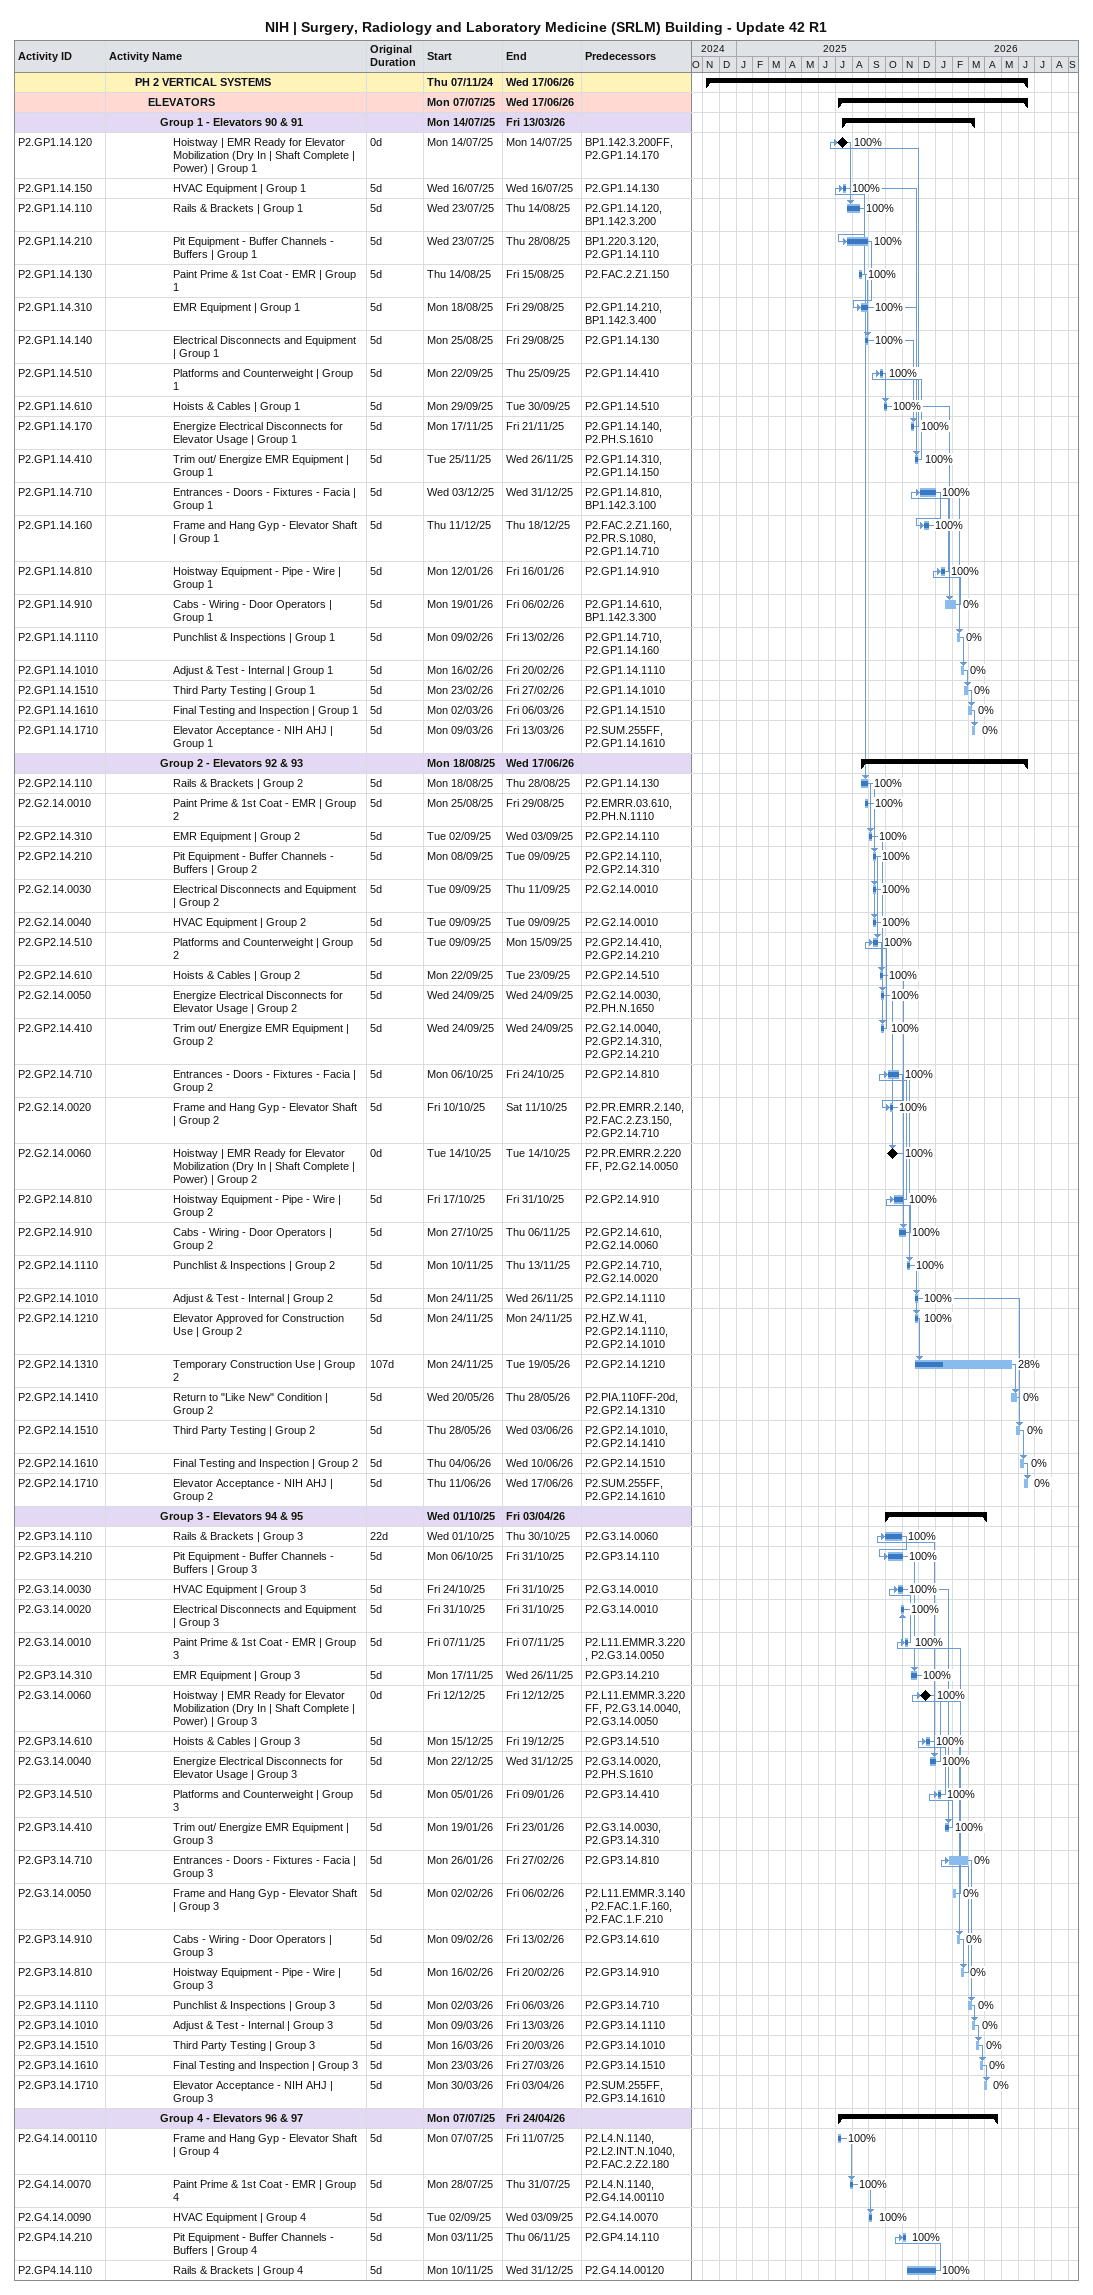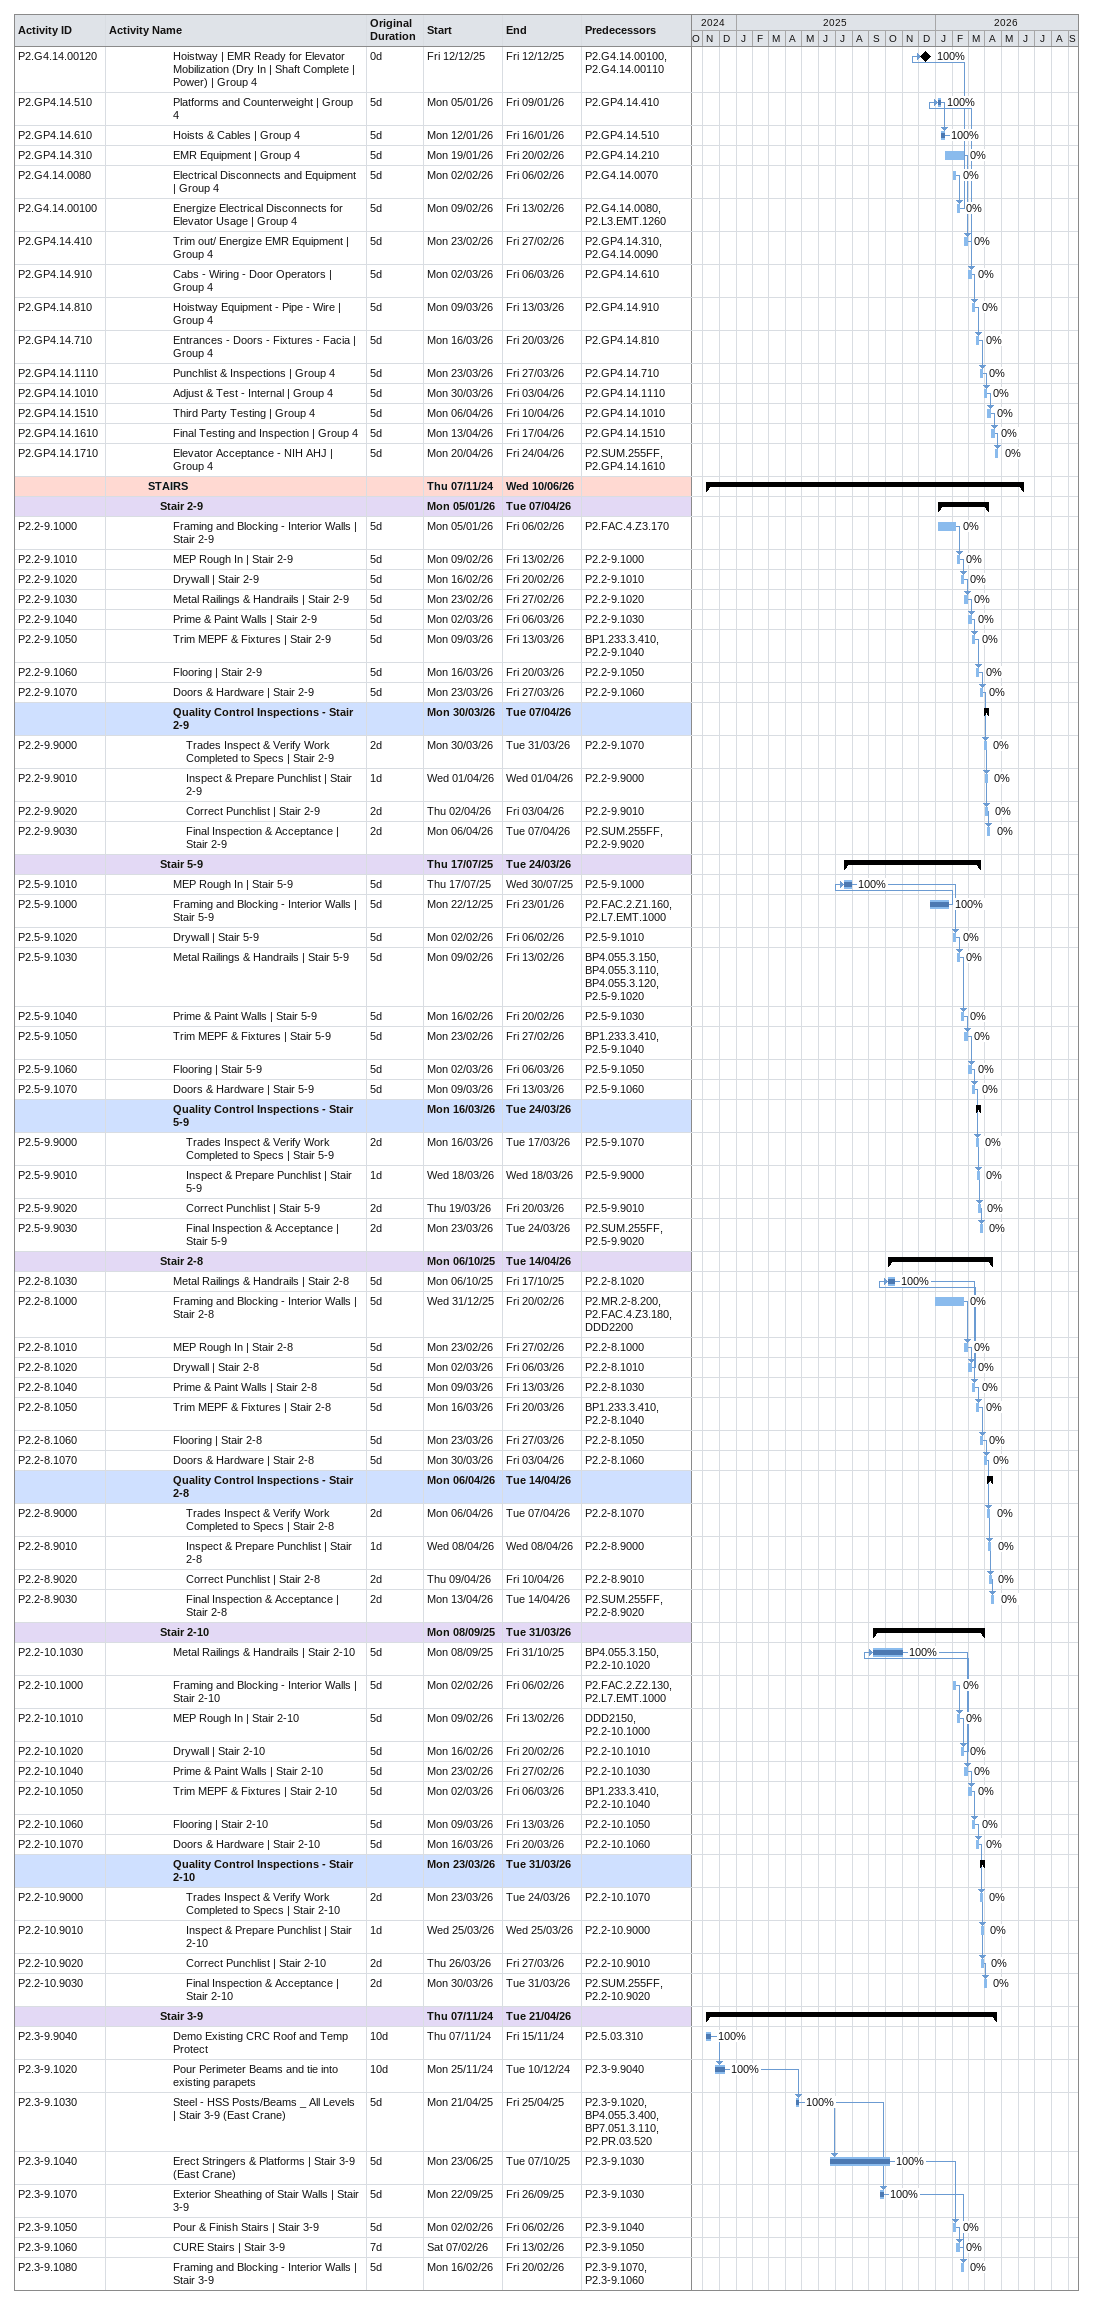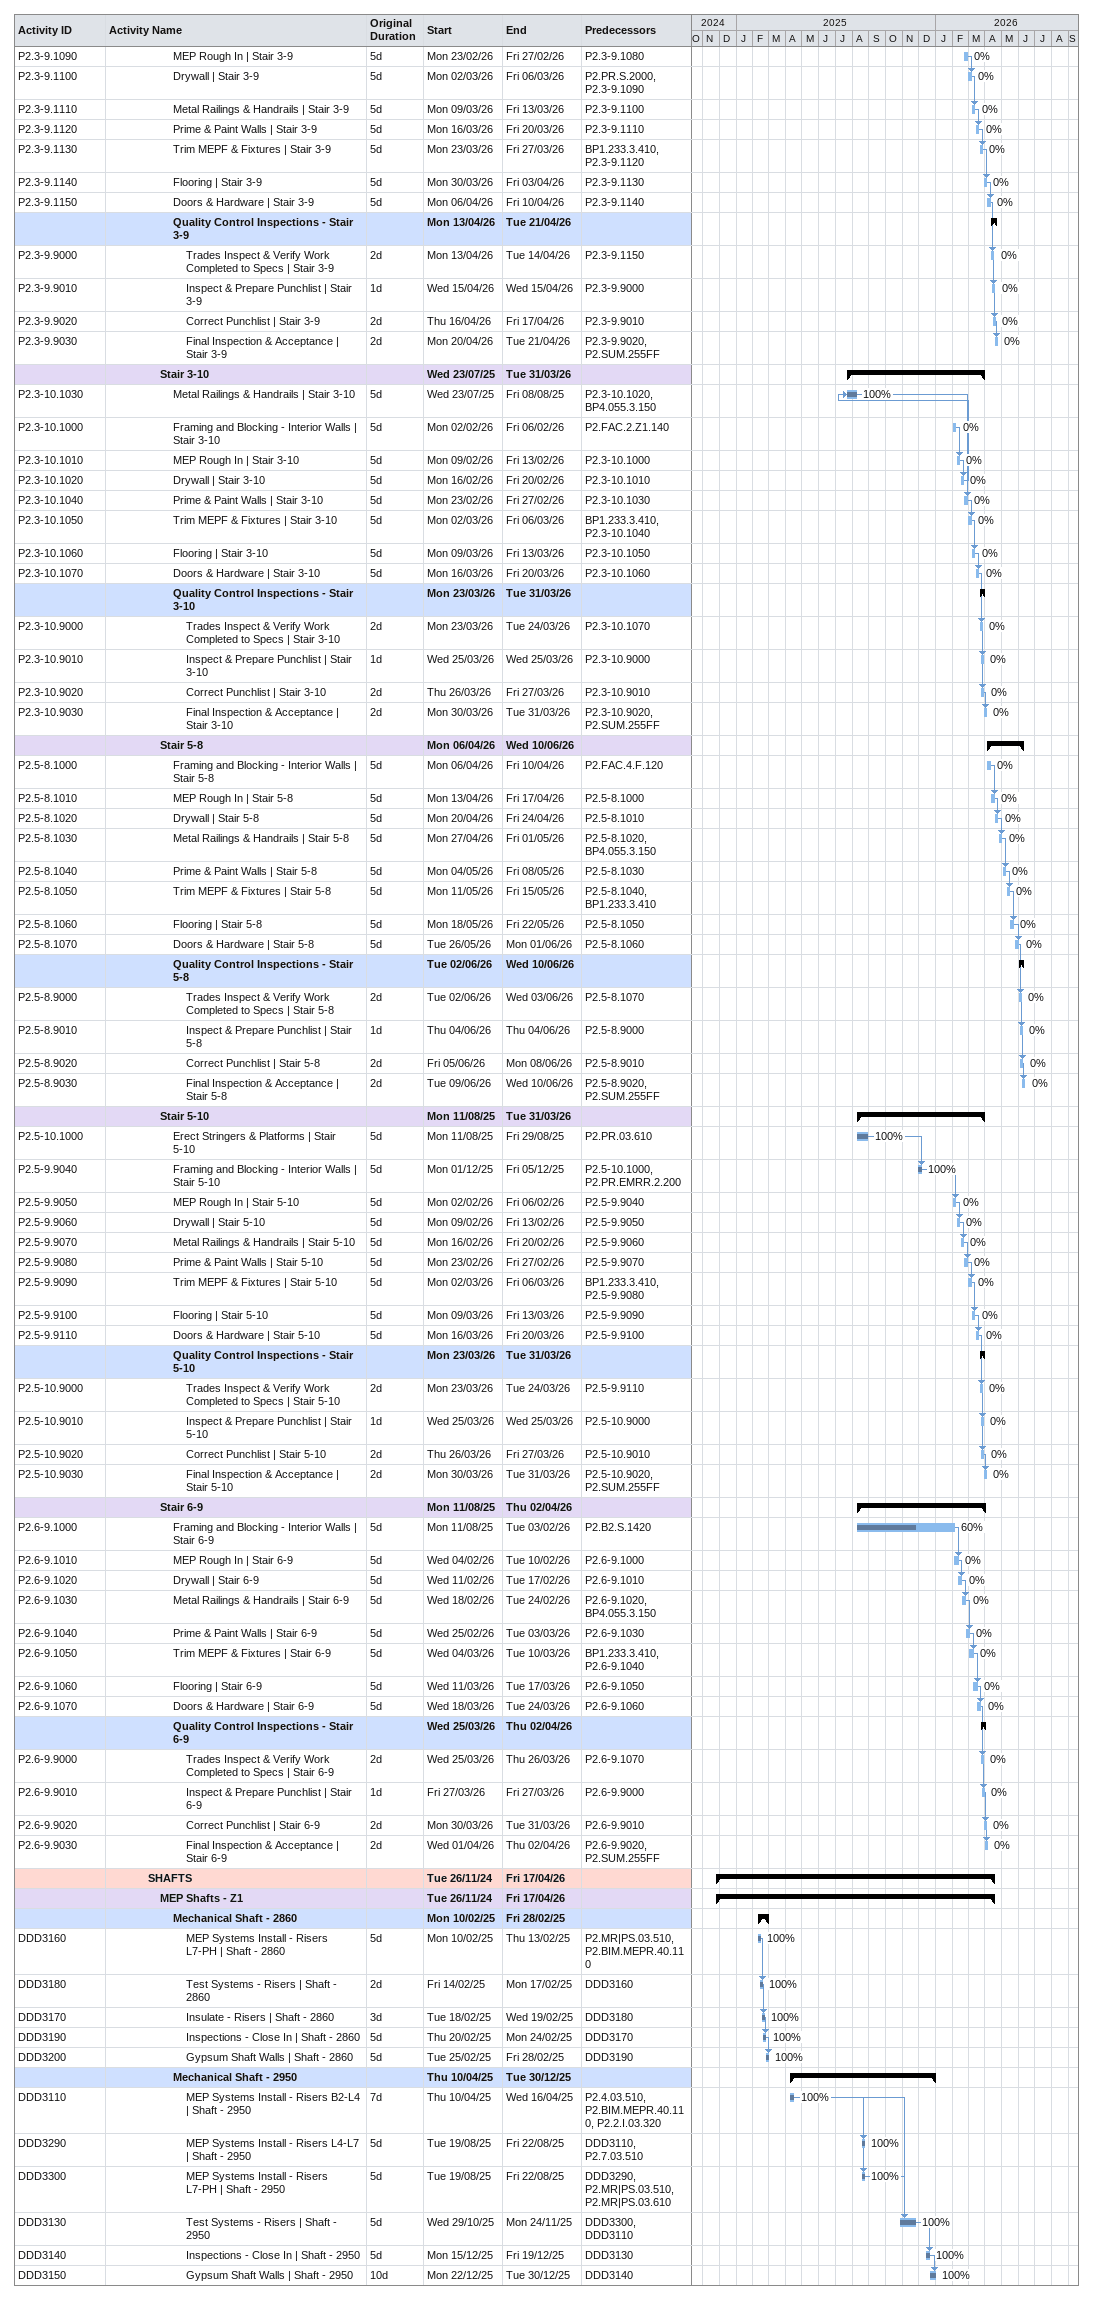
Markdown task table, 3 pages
NIH | Surgery, Radiology and Laboratory Medicine (SRLM) Building - Update 42 R1

| ID | Level | Task | Original duration | Start | Finish | Predecessors | % complete |
|---|---|---|---|---|---|---|---|
|  | 3 | **PH 2 VERTICAL SYSTEMS** |  | 2024-11-07 | 2026-06-17 |  |  |
|  | 4 | **ELEVATORS** |  | 2025-07-07 | 2026-06-17 |  |  |
|  | 5 | **Group 1 - Elevators 90 & 91** |  | 2025-07-14 | 2026-03-13 |  |  |
| P2.GP1.14.120 | 6 | Hoistway \| EMR Ready for Elevator Mobilization (Dry In \| Shaft Complete \| Power) \| Group 1 | 0d | 2025-07-14 | 2025-07-14 | BP1.142.3.200FF, P2.GP1.14.170 | 100 |
| P2.GP1.14.150 | 6 | HVAC Equipment \| Group 1 | 5d | 2025-07-16 | 2025-07-16 | P2.GP1.14.130 | 100 |
| P2.GP1.14.110 | 6 | Rails & Brackets \| Group 1 | 5d | 2025-07-23 | 2025-08-14 | P2.GP1.14.120, BP1.142.3.200 | 100 |
| P2.GP1.14.210 | 6 | Pit Equipment - Buffer Channels - Buffers \| Group 1 | 5d | 2025-07-23 | 2025-08-28 | BP1.220.3.120, P2.GP1.14.110 | 100 |
| P2.GP1.14.130 | 6 | Paint Prime & 1st Coat - EMR \| Group 1 | 5d | 2025-08-14 | 2025-08-15 | P2.FAC.2.Z1.150 | 100 |
| P2.GP1.14.310 | 6 | EMR Equipment \| Group 1 | 5d | 2025-08-18 | 2025-08-29 | P2.GP1.14.210, BP1.142.3.400 | 100 |
| P2.GP1.14.140 | 6 | Electrical Disconnects and Equipment \| Group 1 | 5d | 2025-08-25 | 2025-08-29 | P2.GP1.14.130 | 100 |
| P2.GP1.14.510 | 6 | Platforms and Counterweight \| Group 1 | 5d | 2025-09-22 | 2025-09-25 | P2.GP1.14.410 | 100 |
| P2.GP1.14.610 | 6 | Hoists & Cables \| Group 1 | 5d | 2025-09-29 | 2025-09-30 | P2.GP1.14.510 | 100 |
| P2.GP1.14.170 | 6 | Energize Electrical Disconnects for Elevator Usage \| Group 1 | 5d | 2025-11-17 | 2025-11-21 | P2.GP1.14.140, P2.PH.S.1610 | 100 |
| P2.GP1.14.410 | 6 | Trim out/ Energize EMR Equipment \| Group 1 | 5d | 2025-11-25 | 2025-11-26 | P2.GP1.14.310, P2.GP1.14.150 | 100 |
| P2.GP1.14.710 | 6 | Entrances - Doors - Fixtures - Facia \| Group 1 | 5d | 2025-12-03 | 2025-12-31 | P2.GP1.14.810, BP1.142.3.100 | 100 |
| P2.GP1.14.160 | 6 | Frame and Hang Gyp - Elevator Shaft \| Group 1 | 5d | 2025-12-11 | 2025-12-18 | P2.FAC.2.Z1.160, P2.PR.S.1080, P2.GP1.14.710 | 100 |
| P2.GP1.14.810 | 6 | Hoistway Equipment - Pipe - Wire \| Group 1 | 5d | 2026-01-12 | 2026-01-16 | P2.GP1.14.910 | 100 |
| P2.GP1.14.910 | 6 | Cabs - Wiring - Door Operators \| Group 1 | 5d | 2026-01-19 | 2026-02-06 | P2.GP1.14.610, BP1.142.3.300 | 0 |
| P2.GP1.14.1110 | 6 | Punchlist & Inspections \| Group 1 | 5d | 2026-02-09 | 2026-02-13 | P2.GP1.14.710, P2.GP1.14.160 | 0 |
| P2.GP1.14.1010 | 6 | Adjust & Test - Internal \| Group 1 | 5d | 2026-02-16 | 2026-02-20 | P2.GP1.14.1110 | 0 |
| P2.GP1.14.1510 | 6 | Third Party Testing \| Group 1 | 5d | 2026-02-23 | 2026-02-27 | P2.GP1.14.1010 | 0 |
| P2.GP1.14.1610 | 6 | Final Testing and Inspection \| Group 1 | 5d | 2026-03-02 | 2026-03-06 | P2.GP1.14.1510 | 0 |
| P2.GP1.14.1710 | 6 | Elevator Acceptance - NIH AHJ \| Group 1 | 5d | 2026-03-09 | 2026-03-13 | P2.SUM.255FF, P2.GP1.14.1610 | 0 |
|  | 5 | **Group 2 - Elevators 92 & 93** |  | 2025-08-18 | 2026-06-17 |  |  |
| P2.GP2.14.110 | 6 | Rails & Brackets \| Group 2 | 5d | 2025-08-18 | 2025-08-28 | P2.GP1.14.130 | 100 |
| P2.G2.14.0010 | 6 | Paint Prime & 1st Coat - EMR \| Group 2 | 5d | 2025-08-25 | 2025-08-29 | P2.EMRR.03.610, P2.PH.N.1110 | 100 |
| P2.GP2.14.310 | 6 | EMR Equipment \| Group 2 | 5d | 2025-09-02 | 2025-09-03 | P2.GP2.14.110 | 100 |
| P2.GP2.14.210 | 6 | Pit Equipment - Buffer Channels - Buffers \| Group 2 | 5d | 2025-09-08 | 2025-09-09 | P2.GP2.14.110, P2.GP2.14.310 | 100 |
| P2.G2.14.0030 | 6 | Electrical Disconnects and Equipment \| Group 2 | 5d | 2025-09-09 | 2025-09-11 | P2.G2.14.0010 | 100 |
| P2.G2.14.0040 | 6 | HVAC Equipment \| Group 2 | 5d | 2025-09-09 | 2025-09-09 | P2.G2.14.0010 | 100 |
| P2.GP2.14.510 | 6 | Platforms and Counterweight \| Group 2 | 5d | 2025-09-09 | 2025-09-15 | P2.GP2.14.410, P2.GP2.14.210 | 100 |
| P2.GP2.14.610 | 6 | Hoists & Cables \| Group 2 | 5d | 2025-09-22 | 2025-09-23 | P2.GP2.14.510 | 100 |
| P2.G2.14.0050 | 6 | Energize Electrical Disconnects for Elevator Usage \| Group 2 | 5d | 2025-09-24 | 2025-09-24 | P2.G2.14.0030, P2.PH.N.1650 | 100 |
| P2.GP2.14.410 | 6 | Trim out/ Energize EMR Equipment \| Group 2 | 5d | 2025-09-24 | 2025-09-24 | P2.G2.14.0040, P2.GP2.14.310, P2.GP2.14.210 | 100 |
| P2.GP2.14.710 | 6 | Entrances - Doors - Fixtures - Facia \| Group 2 | 5d | 2025-10-06 | 2025-10-24 | P2.GP2.14.810 | 100 |
| P2.G2.14.0020 | 6 | Frame and Hang Gyp - Elevator Shaft \| Group 2 | 5d | 2025-10-10 | 2025-10-11 | P2.PR.EMRR.2.140, P2.FAC.2.Z3.150, P2.GP2.14.710 | 100 |
| P2.G2.14.0060 | 6 | Hoistway \| EMR Ready for Elevator Mobilization (Dry In \| Shaft Complete \| Power) \| Group 2 | 0d | 2025-10-14 | 2025-10-14 | P2.PR.EMRR.2.220FF, P2.G2.14.0050 | 100 |
| P2.GP2.14.810 | 6 | Hoistway Equipment - Pipe - Wire \| Group 2 | 5d | 2025-10-17 | 2025-10-31 | P2.GP2.14.910 | 100 |
| P2.GP2.14.910 | 6 | Cabs - Wiring - Door Operators \| Group 2 | 5d | 2025-10-27 | 2025-11-06 | P2.GP2.14.610, P2.G2.14.0060 | 100 |
| P2.GP2.14.1110 | 6 | Punchlist & Inspections \| Group 2 | 5d | 2025-11-10 | 2025-11-13 | P2.GP2.14.710, P2.G2.14.0020 | 100 |
| P2.GP2.14.1010 | 6 | Adjust & Test - Internal \| Group 2 | 5d | 2025-11-24 | 2025-11-26 | P2.GP2.14.1110 | 100 |
| P2.GP2.14.1210 | 6 | Elevator Approved for Construction Use \| Group 2 | 5d | 2025-11-24 | 2025-11-24 | P2.HZ.W.41, P2.GP2.14.1110, P2.GP2.14.1010 | 100 |
| P2.GP2.14.1310 | 6 | Temporary Construction Use \| Group 2 | 107d | 2025-11-24 | 2026-05-19 | P2.GP2.14.1210 | 28 |
| P2.GP2.14.1410 | 6 | Return to "Like New" Condition \| Group 2 | 5d | 2026-05-20 | 2026-05-28 | P2.PIA.110FF-20d, P2.GP2.14.1310 | 0 |
| P2.GP2.14.1510 | 6 | Third Party Testing \| Group 2 | 5d | 2026-05-28 | 2026-06-03 | P2.GP2.14.1010, P2.GP2.14.1410 | 0 |
| P2.GP2.14.1610 | 6 | Final Testing and Inspection \| Group 2 | 5d | 2026-06-04 | 2026-06-10 | P2.GP2.14.1510 | 0 |
| P2.GP2.14.1710 | 6 | Elevator Acceptance - NIH AHJ \| Group 2 | 5d | 2026-06-11 | 2026-06-17 | P2.SUM.255FF, P2.GP2.14.1610 | 0 |
|  | 5 | **Group 3 - Elevators 94 & 95** |  | 2025-10-01 | 2026-04-03 |  |  |
| P2.GP3.14.110 | 6 | Rails & Brackets \| Group 3 | 22d | 2025-10-01 | 2025-10-30 | P2.G3.14.0060 | 100 |
| P2.GP3.14.210 | 6 | Pit Equipment - Buffer Channels - Buffers \| Group 3 | 5d | 2025-10-06 | 2025-10-31 | P2.GP3.14.110 | 100 |
| P2.G3.14.0030 | 6 | HVAC Equipment \| Group 3 | 5d | 2025-10-24 | 2025-10-31 | P2.G3.14.0010 | 100 |
| P2.G3.14.0020 | 6 | Electrical Disconnects and Equipment \| Group 3 | 5d | 2025-10-31 | 2025-10-31 | P2.G3.14.0010 | 100 |
| P2.G3.14.0010 | 6 | Paint Prime & 1st Coat - EMR \| Group 3 | 5d | 2025-11-07 | 2025-11-07 | P2.L11.EMMR.3.220, P2.G3.14.0050 | 100 |
| P2.GP3.14.310 | 6 | EMR Equipment \| Group 3 | 5d | 2025-11-17 | 2025-11-26 | P2.GP3.14.210 | 100 |
| P2.G3.14.0060 | 6 | Hoistway \| EMR Ready for Elevator Mobilization (Dry In \| Shaft Complete \| Power) \| Group 3 | 0d | 2025-12-12 | 2025-12-12 | P2.L11.EMMR.3.220FF, P2.G3.14.0040, P2.G3.14.0050 | 100 |
| P2.GP3.14.610 | 6 | Hoists & Cables \| Group 3 | 5d | 2025-12-15 | 2025-12-19 | P2.GP3.14.510 | 100 |
| P2.G3.14.0040 | 6 | Energize Electrical Disconnects for Elevator Usage \| Group 3 | 5d | 2025-12-22 | 2025-12-31 | P2.G3.14.0020, P2.PH.S.1610 | 100 |
| P2.GP3.14.510 | 6 | Platforms and Counterweight \| Group 3 | 5d | 2026-01-05 | 2026-01-09 | P2.GP3.14.410 | 100 |
| P2.GP3.14.410 | 6 | Trim out/ Energize EMR Equipment \| Group 3 | 5d | 2026-01-19 | 2026-01-23 | P2.G3.14.0030, P2.GP3.14.310 | 100 |
| P2.GP3.14.710 | 6 | Entrances - Doors - Fixtures - Facia \| Group 3 | 5d | 2026-01-26 | 2026-02-27 | P2.GP3.14.810 | 0 |
| P2.G3.14.0050 | 6 | Frame and Hang Gyp - Elevator Shaft \| Group 3 | 5d | 2026-02-02 | 2026-02-06 | P2.L11.EMMR.3.140, P2.FAC.1.F.160, P2.FAC.1.F.210 | 0 |
| P2.GP3.14.910 | 6 | Cabs - Wiring - Door Operators \| Group 3 | 5d | 2026-02-09 | 2026-02-13 | P2.GP3.14.610 | 0 |
| P2.GP3.14.810 | 6 | Hoistway Equipment - Pipe - Wire \| Group 3 | 5d | 2026-02-16 | 2026-02-20 | P2.GP3.14.910 | 0 |
| P2.GP3.14.1110 | 6 | Punchlist & Inspections \| Group 3 | 5d | 2026-03-02 | 2026-03-06 | P2.GP3.14.710 | 0 |
| P2.GP3.14.1010 | 6 | Adjust & Test - Internal \| Group 3 | 5d | 2026-03-09 | 2026-03-13 | P2.GP3.14.1110 | 0 |
| P2.GP3.14.1510 | 6 | Third Party Testing \| Group 3 | 5d | 2026-03-16 | 2026-03-20 | P2.GP3.14.1010 | 0 |
| P2.GP3.14.1610 | 6 | Final Testing and Inspection \| Group 3 | 5d | 2026-03-23 | 2026-03-27 | P2.GP3.14.1510 | 0 |
| P2.GP3.14.1710 | 6 | Elevator Acceptance - NIH AHJ \| Group 3 | 5d | 2026-03-30 | 2026-04-03 | P2.SUM.255FF, P2.GP3.14.1610 | 0 |
|  | 5 | **Group 4 - Elevators 96 & 97** |  | 2025-07-07 | 2026-04-24 |  |  |
| P2.G4.14.00110 | 6 | Frame and Hang Gyp - Elevator Shaft \| Group 4 | 5d | 2025-07-07 | 2025-07-11 | P2.L4.N.1140, P2.L2.INT.N.1040, P2.FAC.2.Z2.180 | 100 |
| P2.G4.14.0070 | 6 | Paint Prime & 1st Coat - EMR \| Group 4 | 5d | 2025-07-28 | 2025-07-31 | P2.L4.N.1140, P2.G4.14.00110 | 100 |
| P2.G4.14.0090 | 6 | HVAC Equipment \| Group 4 | 5d | 2025-09-02 | 2025-09-03 | P2.G4.14.0070 | 100 |
| P2.GP4.14.210 | 6 | Pit Equipment - Buffer Channels - Buffers \| Group 4 | 5d | 2025-11-03 | 2025-11-06 | P2.GP4.14.110 | 100 |
| P2.GP4.14.110 | 6 | Rails & Brackets \| Group 4 | 5d | 2025-11-10 | 2025-12-31 | P2.G4.14.00120 | 100 |
| P2.G4.14.00120 | 6 | Hoistway \| EMR Ready for Elevator Mobilization (Dry In \| Shaft Complete \| Power) \| Group 4 | 0d | 2025-12-12 | 2025-12-12 | P2.G4.14.00100, P2.G4.14.00110 | 100 |
| P2.GP4.14.510 | 6 | Platforms and Counterweight \| Group 4 | 5d | 2026-01-05 | 2026-01-09 | P2.GP4.14.410 | 100 |
| P2.GP4.14.610 | 6 | Hoists & Cables \| Group 4 | 5d | 2026-01-12 | 2026-01-16 | P2.GP4.14.510 | 100 |
| P2.GP4.14.310 | 6 | EMR Equipment \| Group 4 | 5d | 2026-01-19 | 2026-02-20 | P2.GP4.14.210 | 0 |
| P2.G4.14.0080 | 6 | Electrical Disconnects and Equipment \| Group 4 | 5d | 2026-02-02 | 2026-02-06 | P2.G4.14.0070 | 0 |
| P2.G4.14.00100 | 6 | Energize Electrical Disconnects for Elevator Usage \| Group 4 | 5d | 2026-02-09 | 2026-02-13 | P2.G4.14.0080, P2.L3.EMT.1260 | 0 |
| P2.GP4.14.410 | 6 | Trim out/ Energize EMR Equipment \| Group 4 | 5d | 2026-02-23 | 2026-02-27 | P2.GP4.14.310, P2.G4.14.0090 | 0 |
| P2.GP4.14.910 | 6 | Cabs - Wiring - Door Operators \| Group 4 | 5d | 2026-03-02 | 2026-03-06 | P2.GP4.14.610 | 0 |
| P2.GP4.14.810 | 6 | Hoistway Equipment - Pipe - Wire \| Group 4 | 5d | 2026-03-09 | 2026-03-13 | P2.GP4.14.910 | 0 |
| P2.GP4.14.710 | 6 | Entrances - Doors - Fixtures - Facia \| Group 4 | 5d | 2026-03-16 | 2026-03-20 | P2.GP4.14.810 | 0 |
| P2.GP4.14.1110 | 6 | Punchlist & Inspections \| Group 4 | 5d | 2026-03-23 | 2026-03-27 | P2.GP4.14.710 | 0 |
| P2.GP4.14.1010 | 6 | Adjust & Test - Internal \| Group 4 | 5d | 2026-03-30 | 2026-04-03 | P2.GP4.14.1110 | 0 |
| P2.GP4.14.1510 | 6 | Third Party Testing \| Group 4 | 5d | 2026-04-06 | 2026-04-10 | P2.GP4.14.1010 | 0 |
| P2.GP4.14.1610 | 6 | Final Testing and Inspection \| Group 4 | 5d | 2026-04-13 | 2026-04-17 | P2.GP4.14.1510 | 0 |
| P2.GP4.14.1710 | 6 | Elevator Acceptance - NIH AHJ \| Group 4 | 5d | 2026-04-20 | 2026-04-24 | P2.SUM.255FF, P2.GP4.14.1610 | 0 |
|  | 4 | **STAIRS** |  | 2024-11-07 | 2026-06-10 |  |  |
|  | 5 | **Stair 2-9** |  | 2026-01-05 | 2026-04-07 |  |  |
| P2.2-9.1000 | 6 | Framing and Blocking - Interior Walls \| Stair 2-9 | 5d | 2026-01-05 | 2026-02-06 | P2.FAC.4.Z3.170 | 0 |
| P2.2-9.1010 | 6 | MEP Rough In \| Stair 2-9 | 5d | 2026-02-09 | 2026-02-13 | P2.2-9.1000 | 0 |
| P2.2-9.1020 | 6 | Drywall \| Stair 2-9 | 5d | 2026-02-16 | 2026-02-20 | P2.2-9.1010 | 0 |
| P2.2-9.1030 | 6 | Metal Railings & Handrails \| Stair 2-9 | 5d | 2026-02-23 | 2026-02-27 | P2.2-9.1020 | 0 |
| P2.2-9.1040 | 6 | Prime & Paint Walls \| Stair 2-9 | 5d | 2026-03-02 | 2026-03-06 | P2.2-9.1030 | 0 |
| P2.2-9.1050 | 6 | Trim MEPF & Fixtures \| Stair 2-9 | 5d | 2026-03-09 | 2026-03-13 | BP1.233.3.410, P2.2-9.1040 | 0 |
| P2.2-9.1060 | 6 | Flooring \| Stair 2-9 | 5d | 2026-03-16 | 2026-03-20 | P2.2-9.1050 | 0 |
| P2.2-9.1070 | 6 | Doors & Hardware \| Stair 2-9 | 5d | 2026-03-23 | 2026-03-27 | P2.2-9.1060 | 0 |
|  | 6 | **Quality Control Inspections - Stair 2-9** |  | 2026-03-30 | 2026-04-07 |  |  |
| P2.2-9.9000 | 7 | Trades Inspect & Verify Work Completed to Specs \| Stair 2-9 | 2d | 2026-03-30 | 2026-03-31 | P2.2-9.1070 | 0 |
| P2.2-9.9010 | 7 | Inspect & Prepare Punchlist \| Stair 2-9 | 1d | 2026-04-01 | 2026-04-01 | P2.2-9.9000 | 0 |
| P2.2-9.9020 | 7 | Correct Punchlist \| Stair 2-9 | 2d | 2026-04-02 | 2026-04-03 | P2.2-9.9010 | 0 |
| P2.2-9.9030 | 7 | Final Inspection & Acceptance \| Stair 2-9 | 2d | 2026-04-06 | 2026-04-07 | P2.SUM.255FF, P2.2-9.9020 | 0 |
|  | 5 | **Stair 5-9** |  | 2025-07-17 | 2026-03-24 |  |  |
| P2.5-9.1010 | 6 | MEP Rough In \| Stair 5-9 | 5d | 2025-07-17 | 2025-07-30 | P2.5-9.1000 | 100 |
| P2.5-9.1000 | 6 | Framing and Blocking - Interior Walls \| Stair 5-9 | 5d | 2025-12-22 | 2026-01-23 | P2.FAC.2.Z1.160, P2.L7.EMT.1000 | 100 |
| P2.5-9.1020 | 6 | Drywall \| Stair 5-9 | 5d | 2026-02-02 | 2026-02-06 | P2.5-9.1010 | 0 |
| P2.5-9.1030 | 6 | Metal Railings & Handrails \| Stair 5-9 | 5d | 2026-02-09 | 2026-02-13 | BP4.055.3.150, BP4.055.3.110, BP4.055.3.120, P2.5-9.1020 | 0 |
| P2.5-9.1040 | 6 | Prime & Paint Walls \| Stair 5-9 | 5d | 2026-02-16 | 2026-02-20 | P2.5-9.1030 | 0 |
| P2.5-9.1050 | 6 | Trim MEPF & Fixtures \| Stair 5-9 | 5d | 2026-02-23 | 2026-02-27 | BP1.233.3.410, P2.5-9.1040 | 0 |
| P2.5-9.1060 | 6 | Flooring \| Stair 5-9 | 5d | 2026-03-02 | 2026-03-06 | P2.5-9.1050 | 0 |
| P2.5-9.1070 | 6 | Doors & Hardware \| Stair 5-9 | 5d | 2026-03-09 | 2026-03-13 | P2.5-9.1060 | 0 |
|  | 6 | **Quality Control Inspections - Stair 5-9** |  | 2026-03-16 | 2026-03-24 |  |  |
| P2.5-9.9000 | 7 | Trades Inspect & Verify Work Completed to Specs \| Stair 5-9 | 2d | 2026-03-16 | 2026-03-17 | P2.5-9.1070 | 0 |
| P2.5-9.9010 | 7 | Inspect & Prepare Punchlist \| Stair 5-9 | 1d | 2026-03-18 | 2026-03-18 | P2.5-9.9000 | 0 |
| P2.5-9.9020 | 7 | Correct Punchlist \| Stair 5-9 | 2d | 2026-03-19 | 2026-03-20 | P2.5-9.9010 | 0 |
| P2.5-9.9030 | 7 | Final Inspection & Acceptance \| Stair 5-9 | 2d | 2026-03-23 | 2026-03-24 | P2.SUM.255FF, P2.5-9.9020 | 0 |
|  | 5 | **Stair 2-8** |  | 2025-10-06 | 2026-04-14 |  |  |
| P2.2-8.1030 | 6 | Metal Railings & Handrails \| Stair 2-8 | 5d | 2025-10-06 | 2025-10-17 | P2.2-8.1020 | 100 |
| P2.2-8.1000 | 6 | Framing and Blocking - Interior Walls \| Stair 2-8 | 5d | 2025-12-31 | 2026-02-20 | P2.MR.2-8.200, P2.FAC.4.Z3.180, DDD2200 | 0 |
| P2.2-8.1010 | 6 | MEP Rough In \| Stair 2-8 | 5d | 2026-02-23 | 2026-02-27 | P2.2-8.1000 | 0 |
| P2.2-8.1020 | 6 | Drywall \| Stair 2-8 | 5d | 2026-03-02 | 2026-03-06 | P2.2-8.1010 | 0 |
| P2.2-8.1040 | 6 | Prime & Paint Walls \| Stair 2-8 | 5d | 2026-03-09 | 2026-03-13 | P2.2-8.1030 | 0 |
| P2.2-8.1050 | 6 | Trim MEPF & Fixtures \| Stair 2-8 | 5d | 2026-03-16 | 2026-03-20 | BP1.233.3.410, P2.2-8.1040 | 0 |
| P2.2-8.1060 | 6 | Flooring \| Stair 2-8 | 5d | 2026-03-23 | 2026-03-27 | P2.2-8.1050 | 0 |
| P2.2-8.1070 | 6 | Doors & Hardware \| Stair 2-8 | 5d | 2026-03-30 | 2026-04-03 | P2.2-8.1060 | 0 |
|  | 6 | **Quality Control Inspections - Stair 2-8** |  | 2026-04-06 | 2026-04-14 |  |  |
| P2.2-8.9000 | 7 | Trades Inspect & Verify Work Completed to Specs \| Stair 2-8 | 2d | 2026-04-06 | 2026-04-07 | P2.2-8.1070 | 0 |
| P2.2-8.9010 | 7 | Inspect & Prepare Punchlist \| Stair 2-8 | 1d | 2026-04-08 | 2026-04-08 | P2.2-8.9000 | 0 |
| P2.2-8.9020 | 7 | Correct Punchlist \| Stair 2-8 | 2d | 2026-04-09 | 2026-04-10 | P2.2-8.9010 | 0 |
| P2.2-8.9030 | 7 | Final Inspection & Acceptance \| Stair 2-8 | 2d | 2026-04-13 | 2026-04-14 | P2.SUM.255FF, P2.2-8.9020 | 0 |
|  | 5 | **Stair 2-10** |  | 2025-09-08 | 2026-03-31 |  |  |
| P2.2-10.1030 | 6 | Metal Railings & Handrails \| Stair 2-10 | 5d | 2025-09-08 | 2025-10-31 | BP4.055.3.150, P2.2-10.1020 | 100 |
| P2.2-10.1000 | 6 | Framing and Blocking - Interior Walls \| Stair 2-10 | 5d | 2026-02-02 | 2026-02-06 | P2.FAC.2.Z2.130, P2.L7.EMT.1000 | 0 |
| P2.2-10.1010 | 6 | MEP Rough In \| Stair 2-10 | 5d | 2026-02-09 | 2026-02-13 | DDD2150, P2.2-10.1000 | 0 |
| P2.2-10.1020 | 6 | Drywall \| Stair 2-10 | 5d | 2026-02-16 | 2026-02-20 | P2.2-10.1010 | 0 |
| P2.2-10.1040 | 6 | Prime & Paint Walls \| Stair 2-10 | 5d | 2026-02-23 | 2026-02-27 | P2.2-10.1030 | 0 |
| P2.2-10.1050 | 6 | Trim MEPF & Fixtures \| Stair 2-10 | 5d | 2026-03-02 | 2026-03-06 | BP1.233.3.410, P2.2-10.1040 | 0 |
| P2.2-10.1060 | 6 | Flooring \| Stair 2-10 | 5d | 2026-03-09 | 2026-03-13 | P2.2-10.1050 | 0 |
| P2.2-10.1070 | 6 | Doors & Hardware \| Stair 2-10 | 5d | 2026-03-16 | 2026-03-20 | P2.2-10.1060 | 0 |
|  | 6 | **Quality Control Inspections - Stair 2-10** |  | 2026-03-23 | 2026-03-31 |  |  |
| P2.2-10.9000 | 7 | Trades Inspect & Verify Work Completed to Specs \| Stair 2-10 | 2d | 2026-03-23 | 2026-03-24 | P2.2-10.1070 | 0 |
| P2.2-10.9010 | 7 | Inspect & Prepare Punchlist \| Stair 2-10 | 1d | 2026-03-25 | 2026-03-25 | P2.2-10.9000 | 0 |
| P2.2-10.9020 | 7 | Correct Punchlist \| Stair 2-10 | 2d | 2026-03-26 | 2026-03-27 | P2.2-10.9010 | 0 |
| P2.2-10.9030 | 7 | Final Inspection & Acceptance \| Stair 2-10 | 2d | 2026-03-30 | 2026-03-31 | P2.SUM.255FF, P2.2-10.9020 | 0 |
|  | 5 | **Stair 3-9** |  | 2024-11-07 | 2026-04-21 |  |  |
| P2.3-9.9040 | 6 | Demo Existing CRC Roof and Temp Protect | 10d | 2024-11-07 | 2024-11-15 | P2.5.03.310 | 100 |
| P2.3-9.1020 | 6 | Pour Perimeter Beams and tie into existing parapets | 10d | 2024-11-25 | 2024-12-10 | P2.3-9.9040 | 100 |
| P2.3-9.1030 | 6 | Steel - HSS Posts/Beams _ All Levels \| Stair 3-9 (East Crane) | 5d | 2025-04-21 | 2025-04-25 | P2.3-9.1020, BP4.055.3.400, BP7.051.3.110, P2.PR.03.520 | 100 |
| P2.3-9.1040 | 6 | Erect Stringers & Platforms \| Stair 3-9 (East Crane) | 5d | 2025-06-23 | 2025-10-07 | P2.3-9.1030 | 100 |
| P2.3-9.1070 | 6 | Exterior Sheathing of Stair Walls \| Stair 3-9 | 5d | 2025-09-22 | 2025-09-26 | P2.3-9.1030 | 100 |
| P2.3-9.1050 | 6 | Pour & Finish Stairs \| Stair 3-9 | 5d | 2026-02-02 | 2026-02-06 | P2.3-9.1040 | 0 |
| P2.3-9.1060 | 6 | CURE Stairs \| Stair 3-9 | 7d | 2026-02-07 | 2026-02-13 | P2.3-9.1050 | 0 |
| P2.3-9.1080 | 6 | Framing and Blocking - Interior Walls \| Stair 3-9 | 5d | 2026-02-16 | 2026-02-20 | P2.3-9.1070, P2.3-9.1060 | 0 |
| P2.3-9.1090 | 6 | MEP Rough In \| Stair 3-9 | 5d | 2026-02-23 | 2026-02-27 | P2.3-9.1080 | 0 |
| P2.3-9.1100 | 6 | Drywall \| Stair 3-9 | 5d | 2026-03-02 | 2026-03-06 | P2.PR.S.2000, P2.3-9.1090 | 0 |
| P2.3-9.1110 | 6 | Metal Railings & Handrails \| Stair 3-9 | 5d | 2026-03-09 | 2026-03-13 | P2.3-9.1100 | 0 |
| P2.3-9.1120 | 6 | Prime & Paint Walls \| Stair 3-9 | 5d | 2026-03-16 | 2026-03-20 | P2.3-9.1110 | 0 |
| P2.3-9.1130 | 6 | Trim MEPF & Fixtures \| Stair 3-9 | 5d | 2026-03-23 | 2026-03-27 | BP1.233.3.410, P2.3-9.1120 | 0 |
| P2.3-9.1140 | 6 | Flooring \| Stair 3-9 | 5d | 2026-03-30 | 2026-04-03 | P2.3-9.1130 | 0 |
| P2.3-9.1150 | 6 | Doors & Hardware \| Stair 3-9 | 5d | 2026-04-06 | 2026-04-10 | P2.3-9.1140 | 0 |
|  | 6 | **Quality Control Inspections - Stair 3-9** |  | 2026-04-13 | 2026-04-21 |  |  |
| P2.3-9.9000 | 7 | Trades Inspect & Verify Work Completed to Specs \| Stair 3-9 | 2d | 2026-04-13 | 2026-04-14 | P2.3-9.1150 | 0 |
| P2.3-9.9010 | 7 | Inspect & Prepare Punchlist \| Stair 3-9 | 1d | 2026-04-15 | 2026-04-15 | P2.3-9.9000 | 0 |
| P2.3-9.9020 | 7 | Correct Punchlist \| Stair 3-9 | 2d | 2026-04-16 | 2026-04-17 | P2.3-9.9010 | 0 |
| P2.3-9.9030 | 7 | Final Inspection & Acceptance \| Stair 3-9 | 2d | 2026-04-20 | 2026-04-21 | P2.3-9.9020, P2.SUM.255FF | 0 |
|  | 5 | **Stair 3-10** |  | 2025-07-23 | 2026-03-31 |  |  |
| P2.3-10.1030 | 6 | Metal Railings & Handrails \| Stair 3-10 | 5d | 2025-07-23 | 2025-08-08 | P2.3-10.1020, BP4.055.3.150 | 100 |
| P2.3-10.1000 | 6 | Framing and Blocking - Interior Walls \| Stair 3-10 | 5d | 2026-02-02 | 2026-02-06 | P2.FAC.2.Z1.140 | 0 |
| P2.3-10.1010 | 6 | MEP Rough In \| Stair 3-10 | 5d | 2026-02-09 | 2026-02-13 | P2.3-10.1000 | 0 |
| P2.3-10.1020 | 6 | Drywall \| Stair 3-10 | 5d | 2026-02-16 | 2026-02-20 | P2.3-10.1010 | 0 |
| P2.3-10.1040 | 6 | Prime & Paint Walls \| Stair 3-10 | 5d | 2026-02-23 | 2026-02-27 | P2.3-10.1030 | 0 |
| P2.3-10.1050 | 6 | Trim MEPF & Fixtures \| Stair 3-10 | 5d | 2026-03-02 | 2026-03-06 | BP1.233.3.410, P2.3-10.1040 | 0 |
| P2.3-10.1060 | 6 | Flooring \| Stair 3-10 | 5d | 2026-03-09 | 2026-03-13 | P2.3-10.1050 | 0 |
| P2.3-10.1070 | 6 | Doors & Hardware \| Stair 3-10 | 5d | 2026-03-16 | 2026-03-20 | P2.3-10.1060 | 0 |
|  | 6 | **Quality Control Inspections - Stair 3-10** |  | 2026-03-23 | 2026-03-31 |  |  |
| P2.3-10.9000 | 7 | Trades Inspect & Verify Work Completed to Specs \| Stair 3-10 | 2d | 2026-03-23 | 2026-03-24 | P2.3-10.1070 | 0 |
| P2.3-10.9010 | 7 | Inspect & Prepare Punchlist \| Stair 3-10 | 1d | 2026-03-25 | 2026-03-25 | P2.3-10.9000 | 0 |
| P2.3-10.9020 | 7 | Correct Punchlist \| Stair 3-10 | 2d | 2026-03-26 | 2026-03-27 | P2.3-10.9010 | 0 |
| P2.3-10.9030 | 7 | Final Inspection & Acceptance \| Stair 3-10 | 2d | 2026-03-30 | 2026-03-31 | P2.3-10.9020, P2.SUM.255FF | 0 |
|  | 5 | **Stair 5-8** |  | 2026-04-06 | 2026-06-10 |  |  |
| P2.5-8.1000 | 6 | Framing and Blocking - Interior Walls \| Stair 5-8 | 5d | 2026-04-06 | 2026-04-10 | P2.FAC.4.F.120 | 0 |
| P2.5-8.1010 | 6 | MEP Rough In \| Stair 5-8 | 5d | 2026-04-13 | 2026-04-17 | P2.5-8.1000 | 0 |
| P2.5-8.1020 | 6 | Drywall \| Stair 5-8 | 5d | 2026-04-20 | 2026-04-24 | P2.5-8.1010 | 0 |
| P2.5-8.1030 | 6 | Metal Railings & Handrails \| Stair 5-8 | 5d | 2026-04-27 | 2026-05-01 | P2.5-8.1020, BP4.055.3.150 | 0 |
| P2.5-8.1040 | 6 | Prime & Paint Walls \| Stair 5-8 | 5d | 2026-05-04 | 2026-05-08 | P2.5-8.1030 | 0 |
| P2.5-8.1050 | 6 | Trim MEPF & Fixtures \| Stair 5-8 | 5d | 2026-05-11 | 2026-05-15 | P2.5-8.1040, BP1.233.3.410 | 0 |
| P2.5-8.1060 | 6 | Flooring \| Stair 5-8 | 5d | 2026-05-18 | 2026-05-22 | P2.5-8.1050 | 0 |
| P2.5-8.1070 | 6 | Doors & Hardware \| Stair 5-8 | 5d | 2026-05-26 | 2026-06-01 | P2.5-8.1060 | 0 |
|  | 6 | **Quality Control Inspections - Stair 5-8** |  | 2026-06-02 | 2026-06-10 |  |  |
| P2.5-8.9000 | 7 | Trades Inspect & Verify Work Completed to Specs \| Stair 5-8 | 2d | 2026-06-02 | 2026-06-03 | P2.5-8.1070 | 0 |
| P2.5-8.9010 | 7 | Inspect & Prepare Punchlist \| Stair 5-8 | 1d | 2026-06-04 | 2026-06-04 | P2.5-8.9000 | 0 |
| P2.5-8.9020 | 7 | Correct Punchlist \| Stair 5-8 | 2d | 2026-06-05 | 2026-06-08 | P2.5-8.9010 | 0 |
| P2.5-8.9030 | 7 | Final Inspection & Acceptance \| Stair 5-8 | 2d | 2026-06-09 | 2026-06-10 | P2.5-8.9020, P2.SUM.255FF | 0 |
|  | 5 | **Stair 5-10** |  | 2025-08-11 | 2026-03-31 |  |  |
| P2.5-10.1000 | 6 | Erect Stringers & Platforms \| Stair 5-10 | 5d | 2025-08-11 | 2025-08-29 | P2.PR.03.610 | 100 |
| P2.5-9.9040 | 6 | Framing and Blocking - Interior Walls \| Stair 5-10 | 5d | 2025-12-01 | 2025-12-05 | P2.5-10.1000, P2.PR.EMRR.2.200 | 100 |
| P2.5-9.9050 | 6 | MEP Rough In \| Stair 5-10 | 5d | 2026-02-02 | 2026-02-06 | P2.5-9.9040 | 0 |
| P2.5-9.9060 | 6 | Drywall \| Stair 5-10 | 5d | 2026-02-09 | 2026-02-13 | P2.5-9.9050 | 0 |
| P2.5-9.9070 | 6 | Metal Railings & Handrails \| Stair 5-10 | 5d | 2026-02-16 | 2026-02-20 | P2.5-9.9060 | 0 |
| P2.5-9.9080 | 6 | Prime & Paint Walls \| Stair 5-10 | 5d | 2026-02-23 | 2026-02-27 | P2.5-9.9070 | 0 |
| P2.5-9.9090 | 6 | Trim MEPF & Fixtures \| Stair 5-10 | 5d | 2026-03-02 | 2026-03-06 | BP1.233.3.410, P2.5-9.9080 | 0 |
| P2.5-9.9100 | 6 | Flooring \| Stair 5-10 | 5d | 2026-03-09 | 2026-03-13 | P2.5-9.9090 | 0 |
| P2.5-9.9110 | 6 | Doors & Hardware \| Stair 5-10 | 5d | 2026-03-16 | 2026-03-20 | P2.5-9.9100 | 0 |
|  | 6 | **Quality Control Inspections - Stair 5-10** |  | 2026-03-23 | 2026-03-31 |  |  |
| P2.5-10.9000 | 7 | Trades Inspect & Verify Work Completed to Specs \| Stair 5-10 | 2d | 2026-03-23 | 2026-03-24 | P2.5-9.9110 | 0 |
| P2.5-10.9010 | 7 | Inspect & Prepare Punchlist \| Stair 5-10 | 1d | 2026-03-25 | 2026-03-25 | P2.5-10.9000 | 0 |
| P2.5-10.9020 | 7 | Correct Punchlist \| Stair 5-10 | 2d | 2026-03-26 | 2026-03-27 | P2.5-10.9010 | 0 |
| P2.5-10.9030 | 7 | Final Inspection & Acceptance \| Stair 5-10 | 2d | 2026-03-30 | 2026-03-31 | P2.5-10.9020, P2.SUM.255FF | 0 |
|  | 5 | **Stair 6-9** |  | 2025-08-11 | 2026-04-02 |  |  |
| P2.6-9.1000 | 6 | Framing and Blocking - Interior Walls \| Stair 6-9 | 5d | 2025-08-11 | 2026-02-03 | P2.B2.S.1420 | 60 |
| P2.6-9.1010 | 6 | MEP Rough In \| Stair 6-9 | 5d | 2026-02-04 | 2026-02-10 | P2.6-9.1000 | 0 |
| P2.6-9.1020 | 6 | Drywall \| Stair 6-9 | 5d | 2026-02-11 | 2026-02-17 | P2.6-9.1010 | 0 |
| P2.6-9.1030 | 6 | Metal Railings & Handrails \| Stair 6-9 | 5d | 2026-02-18 | 2026-02-24 | P2.6-9.1020, BP4.055.3.150 | 0 |
| P2.6-9.1040 | 6 | Prime & Paint Walls \| Stair 6-9 | 5d | 2026-02-25 | 2026-03-03 | P2.6-9.1030 | 0 |
| P2.6-9.1050 | 6 | Trim MEPF & Fixtures \| Stair 6-9 | 5d | 2026-03-04 | 2026-03-10 | BP1.233.3.410, P2.6-9.1040 | 0 |
| P2.6-9.1060 | 6 | Flooring \| Stair 6-9 | 5d | 2026-03-11 | 2026-03-17 | P2.6-9.1050 | 0 |
| P2.6-9.1070 | 6 | Doors & Hardware \| Stair 6-9 | 5d | 2026-03-18 | 2026-03-24 | P2.6-9.1060 | 0 |
|  | 6 | **Quality Control Inspections - Stair 6-9** |  | 2026-03-25 | 2026-04-02 |  |  |
| P2.6-9.9000 | 7 | Trades Inspect & Verify Work Completed to Specs \| Stair 6-9 | 2d | 2026-03-25 | 2026-03-26 | P2.6-9.1070 | 0 |
| P2.6-9.9010 | 7 | Inspect & Prepare Punchlist \| Stair 6-9 | 1d | 2026-03-27 | 2026-03-27 | P2.6-9.9000 | 0 |
| P2.6-9.9020 | 7 | Correct Punchlist \| Stair 6-9 | 2d | 2026-03-30 | 2026-03-31 | P2.6-9.9010 | 0 |
| P2.6-9.9030 | 7 | Final Inspection & Acceptance \| Stair 6-9 | 2d | 2026-04-01 | 2026-04-02 | P2.6-9.9020, P2.SUM.255FF | 0 |
|  | 4 | **SHAFTS** |  | 2024-11-26 | 2026-04-17 |  |  |
|  | 5 | **MEP Shafts - Z1** |  | 2024-11-26 | 2026-04-17 |  |  |
|  | 6 | **Mechanical Shaft - 2860** |  | 2025-02-10 | 2025-02-28 |  |  |
| DDD3160 | 7 | MEP Systems Install - Risers L7-PH \| Shaft - 2860 | 5d | 2025-02-10 | 2025-02-13 | P2.MR\|PS.03.510, P2.BIM.MEPR.40.110 | 100 |
| DDD3180 | 7 | Test Systems - Risers \| Shaft - 2860 | 2d | 2025-02-14 | 2025-02-17 | DDD3160 | 100 |
| DDD3170 | 7 | Insulate - Risers \| Shaft - 2860 | 3d | 2025-02-18 | 2025-02-19 | DDD3180 | 100 |
| DDD3190 | 7 | Inspections - Close In \| Shaft - 2860 | 5d | 2025-02-20 | 2025-02-24 | DDD3170 | 100 |
| DDD3200 | 7 | Gypsum Shaft Walls \| Shaft - 2860 | 5d | 2025-02-25 | 2025-02-28 | DDD3190 | 100 |
|  | 6 | **Mechanical Shaft - 2950** |  | 2025-04-10 | 2025-12-30 |  |  |
| DDD3110 | 7 | MEP Systems Install - Risers B2-L4 \| Shaft - 2950 | 7d | 2025-04-10 | 2025-04-16 | P2.4.03.510, P2.BIM.MEPR.40.110, P2.2.I.03.320 | 100 |
| DDD3290 | 7 | MEP Systems Install - Risers L4-L7 \| Shaft - 2950 | 5d | 2025-08-19 | 2025-08-22 | DDD3110, P2.7.03.510 | 100 |
| DDD3300 | 7 | MEP Systems Install - Risers L7-PH \| Shaft - 2950 | 5d | 2025-08-19 | 2025-08-22 | DDD3290, P2.MR\|PS.03.510, P2.MR\|PS.03.610 | 100 |
| DDD3130 | 7 | Test Systems - Risers \| Shaft - 2950 | 5d | 2025-10-29 | 2025-11-24 | DDD3300, DDD3110 | 100 |
| DDD3140 | 7 | Inspections - Close In \| Shaft - 2950 | 5d | 2025-12-15 | 2025-12-19 | DDD3130 | 100 |
| DDD3150 | 7 | Gypsum Shaft Walls \| Shaft - 2950 | 10d | 2025-12-22 | 2025-12-30 | DDD3140 | 100 |
